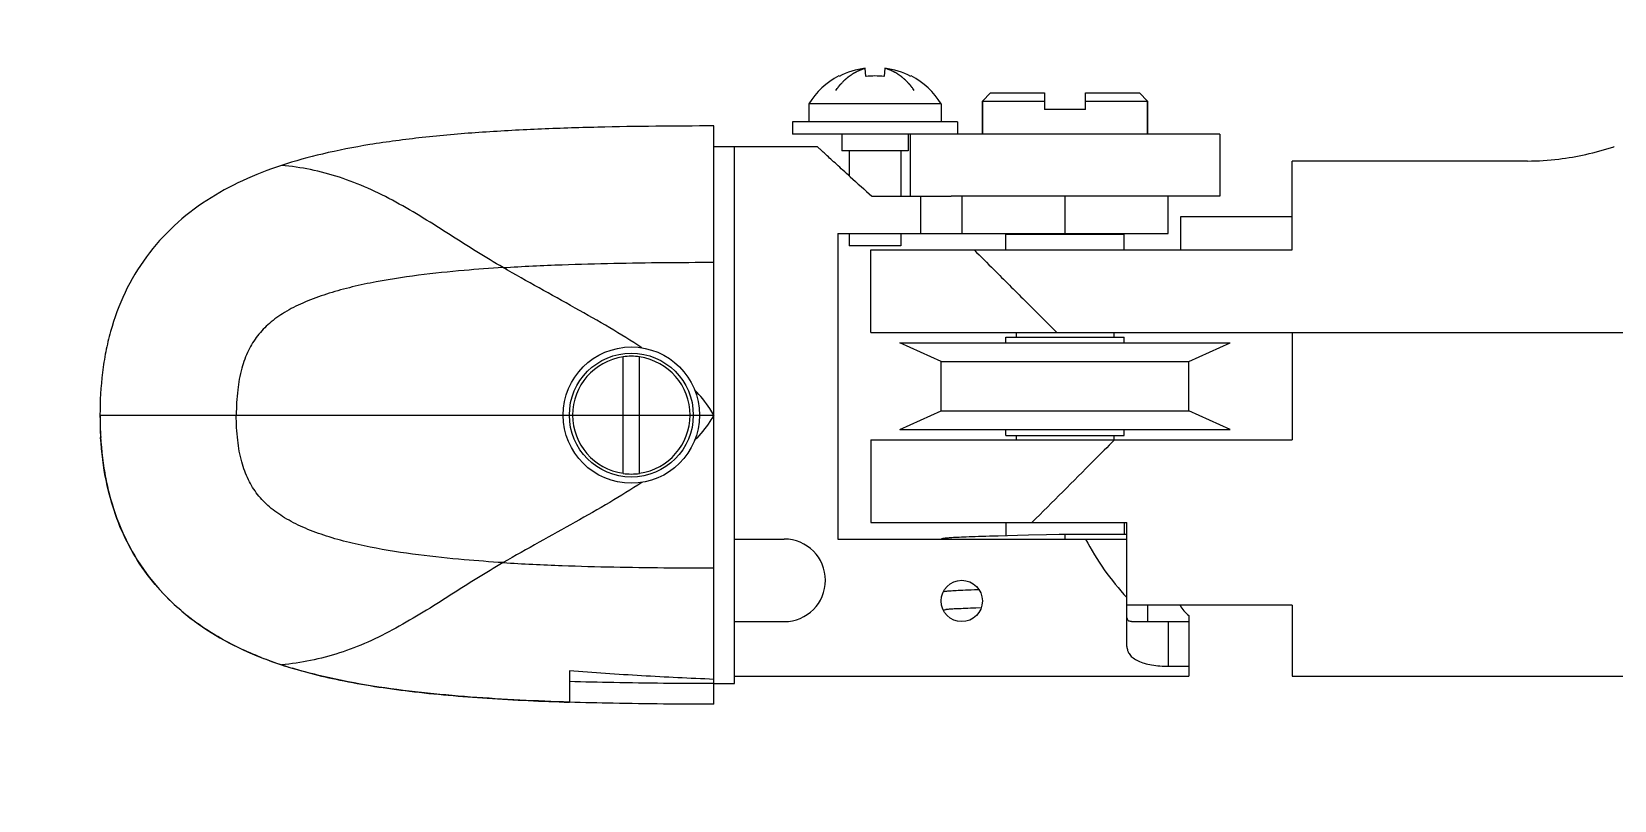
# Model space of a CAD drawing. Header units: millimetres. Extents: x 0 to 420, y 0 to 297.
# Drawn here: x 114.14 to 133.3, y 171.18 to 180.48 of the extents above; entities that cross this region are included whole.
import ezdxf

# ---------------------------------------------------------------- set-up
doc = ezdxf.new("R2010")
doc.units = ezdxf.units.MM
doc.header["$LTSCALE"] = 23.1
doc.layers.get('0').update_dxf_attribs({"linetype": 'CONTINUOUS'})
doc.layers.add('AXIS', color=7, linetype='CONTINUOUS')
doc.layers.add('COSMETIC', color=7, linetype='CONTINUOUS')
doc.styles.get("Standard").update_dxf_attribs({"font": 'txt', "width": 0.85})
doc.dimstyles.get("Standard").update_dxf_attribs({"dimtxt": 3.5, "dimasz": 3.5, "dimexe": 1.5, "dimexo": 1, "dimtad": 1, "dimtxsty": 'STANDARD', "dimcen": 0.09, "dimadec": 0, "dimazin": 0, "dimtol": 1, "dimtp": 0.01, "dimtm": 0.01, "dimtfac": 1, "dimtofl": 0, "dimtmove": 0, "dimatfit": 3, "dimfxl": 1, "dimtolj": 1, "dimarcsym": 0})

msp = doc.modelspace()

# ---------------------------------------------------------------- linework, layer by layer
at = {"color": 7, "linetype": 'CONTINUOUS'}
for p, q in [((123.917, 179.939), (123.915, 179.945)), ((124.243, 179.939), (124.234, 180.038)), ((124.471, 180.038), (124.461, 179.939)), ((124.79, 179.945), (124.787, 179.939)), ((125.752, 179.74), (125.652, 179.64)), ((125.752, 179.74), (126.402, 179.74)), ((126.402, 179.74), (126.402, 179.54)), ((126.902, 179.54), (126.902, 179.74)), ((126.902, 179.74), (127.552, 179.74)), ((127.552, 179.74), (127.652, 179.64)), ((123.552, 179.607), (123.552, 179.39)), ((125.152, 179.607), (123.552, 179.607)), ((125.152, 179.607), (125.152, 179.39)), ((125.652, 179.24), (125.652, 179.64)), ((125.652, 179.64), (126.402, 179.64)), ((126.902, 179.54), (126.402, 179.54)), ((126.902, 179.64), (127.652, 179.64)), ((127.652, 179.24), (127.652, 179.64)), ((122.402, 175.84), (122.402, 179.34)), ((123.352, 179.39), (123.352, 179.24)), ((125.352, 179.39), (123.352, 179.39)), ((125.352, 179.39), (125.352, 179.24)), ((124.955, 179.24), (123.352, 179.24)), ((123.952, 179.24), (123.952, 179.04)), ((124.752, 179.24), (124.752, 179.04)), ((122.402, 179.09), (123.657, 179.09)), ((122.652, 172.59), (122.652, 179.09)), ((124.752, 179.04), (123.952, 179.04)), ((124.04, 179.04), (124.04, 178.736)), ((124.665, 179.04), (124.665, 178.49)), ((133.302, 179.09), (133.297, 179.088)), ((129.402, 177.84), (129.402, 178.916)), ((132.252, 178.916), (129.402, 178.916)), ((124.316, 178.49), (125.275, 178.49)), ((124.902, 178.49), (124.902, 178.04)), ((125.402, 178.49), (125.402, 178.04)), ((126.652, 178.49), (126.652, 178.04)), ((127.902, 178.04), (127.902, 178.49)), ((128.052, 178.24), (128.052, 177.84)), ((123.902, 178.04), (123.902, 174.34)), ((123.902, 178.04), (127.902, 178.04)), ((124.04, 178.04), (124.04, 177.89)), ((124.665, 178.04), (124.665, 177.89)), ((125.937, 177.84), (125.937, 178.032)), ((125.937, 178.032), (127.367, 178.032)), ((127.367, 177.84), (127.367, 178.032)), ((124.665, 177.89), (124.04, 177.89)), ((124.302, 176.84), (124.302, 177.84)), ((124.302, 177.84), (129.402, 177.84)), ((124.302, 176.84), (135.902, 176.84)), ((125.937, 176.715), (125.937, 176.785)), ((125.937, 176.785), (127.367, 176.785)), ((127.367, 176.715), (127.367, 176.785)), ((129.402, 176.84), (129.402, 175.54)), ((121.302, 175.134), (121.302, 176.546)), ((121.502, 175.134), (121.502, 176.546)), ((124.302, 175.54), (124.302, 174.54)), ((124.302, 175.54), (129.402, 175.54)), ((125.937, 175.595), (125.937, 175.665)), ((125.937, 175.595), (127.367, 175.595)), ((127.367, 175.595), (127.367, 175.665)), ((124.302, 174.54), (127.402, 174.54)), ((125.956, 174.379), (125.843, 174.376)), ((125.937, 174.54), (125.937, 174.379)), ((126.079, 174.383), (125.956, 174.379)), ((126.212, 174.386), (126.079, 174.383)), ((126.429, 174.391), (126.212, 174.386)), ((127.402, 174.396), (126.652, 174.396)), ((127.367, 174.54), (127.367, 174.396)), ((127.402, 173.04), (127.402, 174.54)), ((122.652, 174.34), (123.252, 174.34)), ((123.902, 174.34), (127.402, 174.34)), ((125.612, 173.724), (125.557, 173.723)), ((125.573, 173.508), (125.639, 173.51)), ((129.402, 173.54), (127.402, 173.54)), ((128.152, 173.415), (128.152, 172.678)), ((129.402, 173.54), (129.402, 172.678)), ((122.652, 173.34), (123.252, 173.34)), ((127.456, 173.34), (128.152, 173.34)), ((127.902, 173.34), (127.902, 172.8)), ((120.652, 172.744), (120.652, 172.365)), ((122.652, 172.678), (128.152, 172.678)), ((127.902, 172.8), (128.152, 172.8)), ((129.402, 172.678), (139.95, 172.678)), ((122.402, 172.59), (122.652, 172.59))]:
    msp.add_line(p, q, dxfattribs=at)
at = {"color": 4, "linetype": 'CONTINUOUS'}
for p, q in [((114.97, 175.84), (122.402, 175.84)), ((122.402, 172.34), (122.402, 175.84)), ((120.652, 172.365), (120.616, 172.366))]:
    msp.add_line(p, q, dxfattribs=at)
at = {"color": 7, "linetype": 'CONTINUOUS'}
for points in [[(125.843, 174.376), (125.79, 174.375), (125.74, 174.373), (125.692, 174.372), (125.647, 174.371), (125.604, 174.369), (125.564, 174.368), (125.526, 174.367), (125.491, 174.365), (125.457, 174.364), (125.427, 174.363), (125.398, 174.361), (125.371, 174.36), (125.347, 174.359), (125.324, 174.358), (125.303, 174.357), (125.284, 174.356), (125.267, 174.355), (125.251, 174.353), (125.236, 174.352), (125.223, 174.351), (125.211, 174.35), (125.2, 174.349), (125.19, 174.348), (125.181, 174.347), (125.172, 174.345), (125.163, 174.343), (125.152, 174.34), (125.152, 174.34)], [(126.652, 174.396), (126.583, 174.395), (126.429, 174.391)], [(125.218, 173.706), (125.207, 173.705), (125.197, 173.704), (125.187, 173.702), (125.18, 173.701)], [(125.557, 173.723), (125.518, 173.721), (125.481, 173.72), (125.447, 173.719), (125.415, 173.717), (125.386, 173.716), (125.36, 173.715), (125.335, 173.714), (125.313, 173.712), (125.293, 173.711), (125.275, 173.71), (125.258, 173.709), (125.243, 173.708), (125.23, 173.707), (125.218, 173.706)], [(125.211, 173.489), (125.212, 173.489), (125.215, 173.489), (125.22, 173.49), (125.226, 173.491), (125.234, 173.491), (125.243, 173.492), (125.254, 173.493), (125.266, 173.494), (125.28, 173.495), (125.295, 173.496), (125.312, 173.497), (125.33, 173.498), (125.35, 173.499), (125.372, 173.5), (125.396, 173.501), (125.421, 173.502), (125.448, 173.503), (125.476, 173.505), (125.507, 173.506), (125.539, 173.507), (125.573, 173.508)]]:
    msp.add_lwpolyline(points, dxfattribs=at)
for radius in [0.825, 0.75]:
    msp.add_circle((121.402, 175.84), radius, dxfattribs=at)
for centre, radius, start, end in [((124.352, 179.114), 0.94, 117.7518, 148.3634), ((124.352, 179.103), 0.943, 97.2141, 117.483), ((124.352, 178.941), 1.004, 83.7802, 96.2198), ((124.352, 179.103), 0.943, 62.517, 82.7859), ((124.352, 179.114), 0.94, 31.6366, 62.2482), ((145.319, 202.304), 31.753, 227.9501, 228.588), ((121.402, 175.84), 0.711, 98.0895, 261.9105), ((121.402, 175.84), 0.713, 81.9355, 98.0645), ((121.402, 175.84), 0.711, 278.0895, 81.9105), ((121.402, 175.84), 0.713, 261.9355, 278.0645), ((123.252, 173.84), 0.5, 270, 90), ((125.18, 173.59), 0.107, 268.4862, 285.167), ((125.179, 173.591), 0.109, 285.1223, 287.039), ((125.179, 173.591), 0.109, 287.0387, 289.2859)]:
    msp.add_arc(centre, radius, start, end, dxfattribs=at)
at = {"color": 4, "linetype": 'CONTINUOUS'}
for centre, radius, start, end in [((119.597, 175.836), 4.626, 179.9455, 183.3214), ((118.661, 177.345), 4.767, 248.5751, 251.7392), ((118.808, 177.783), 5.23, 251.7109, 253.2532)]:
    msp.add_arc(centre, radius, start, end, dxfattribs=at)
at = {"color": 7, "linetype": 'CONTINUOUS'}
for centre, major_axis, start_param, end_param in [((129.785, 175.84), (3.25, 0), -2.661864, -2.393921), ((128.377, 173.715), (0.375, 0), -2.65344, -2.214297)]:
    msp.add_ellipse(centre, major_axis=major_axis, ratio=1, start_param=start_param, end_param=end_param, dxfattribs=at)
for points, knots in [([(122.402, 179.34), (121.933, 179.34), (121.222, 179.334), (120.273, 179.303), (119.565, 179.265), (118.886, 179.206), (118.253, 179.123), (117.683, 179.013), (117.33, 178.916), (117.167, 178.863)], [0, 0, 0, 0, 0.266727, 0.4044, 0.539996, 0.670082, 0.791791, 0.902578, 1, 1, 1, 1]), ([(124.052, 178.725), (124.022, 178.752), (123.967, 178.802), (123.889, 178.873), (123.82, 178.936), (123.763, 178.988), (123.722, 179.026), (123.696, 179.05), (123.681, 179.064), (123.669, 179.075), (123.66, 179.083), (123.655, 179.088), (123.653, 179.089), (123.652, 179.09)], [0, 0, 0, 0, 0.218854, 0.415394, 0.587285, 0.732104, 0.847583, 0.893671, 0.931685, 0.961463, 0.98285, 0.99571, 1, 1, 1, 1]), ([(132.252, 178.916), (132.379, 178.916), (132.615, 178.931), (132.965, 178.992), (133.185, 179.052), (133.297, 179.088)], [0, 0, 0, 0, 0.356975, 0.667619, 1, 1, 1, 1]), ([(117.167, 178.863), (117.007, 178.81), (116.695, 178.689), (116.254, 178.449), (115.857, 178.142), (115.519, 177.765), (115.259, 177.33), (115.114, 176.934), (115.037, 176.607), (114.984, 176.27), (114.97, 176.013), (114.97, 175.84)], [0, 0, 0, 0, 0.125378, 0.248349, 0.371964, 0.496805, 0.622069, 0.746608, 0.80895, 0.871542, 1, 1, 1, 1]), ([(119.851, 177.626), (119.744, 177.688), (119.53, 177.818), (119.21, 178.022), (118.885, 178.227), (118.555, 178.421), (118.218, 178.591), (117.873, 178.725), (117.523, 178.818), (117.285, 178.852), (117.167, 178.863)], [0, 0, 0, 0, 0.124084, 0.251934, 0.381197, 0.509808, 0.636229, 0.759815, 0.880849, 1, 1, 1, 1]), ([(125.552, 177.84), (125.632, 177.76), (125.836, 177.556), (126.17, 177.222), (126.423, 176.969), (126.552, 176.84)], [0, 0, 0, 0, 0.239319, 0.613185, 1, 1, 1, 1]), ([(119.851, 177.626), (119.693, 177.616), (119.352, 177.592), (118.814, 177.536), (118.338, 177.463), (117.955, 177.377), (117.682, 177.299), (117.43, 177.204), (117.209, 177.092), (117.022, 176.959), (116.872, 176.805), (116.757, 176.62), (116.676, 176.397), (116.63, 176.132), (116.62, 175.942), (116.62, 175.84)], [0, 0, 0, 0, 0.113755, 0.246706, 0.388962, 0.460016, 0.528772, 0.593616, 0.653265, 0.707246, 0.757258, 0.807435, 0.862808, 0.926912, 1, 1, 1, 1]), ([(119.851, 177.626), (120.089, 177.641), (120.535, 177.662), (121.386, 177.685), (121.998, 177.69), (122.402, 177.69)], [0, 0, 0, 0, 0.280106, 0.525064, 1, 1, 1, 1]), ([(121.53, 176.655), (121.403, 176.739), (121.135, 176.903), (120.573, 177.222), (120.139, 177.459), (119.851, 177.626)], [0, 0, 0, 0, 0.235798, 0.484578, 1, 1, 1, 1]), ([(122.402, 175.84), (122.387, 175.867), (122.319, 175.976), (122.236, 176.075), (122.169, 176.145)], [0, 0, 0, 0, 0.238623, 1, 1, 1, 1]), ([(114.97, 175.84), (114.97, 175.667), (114.984, 175.41), (115.037, 175.073), (115.114, 174.746), (115.259, 174.35), (115.519, 173.915), (115.857, 173.538), (116.254, 173.231), (116.695, 172.991), (117.007, 172.871), (117.167, 172.818)], [0, 0, 0, 0, 0.128458, 0.19105, 0.253392, 0.377931, 0.503195, 0.628036, 0.751651, 0.874622, 1, 1, 1, 1]), ([(119.851, 174.054), (119.693, 174.064), (119.352, 174.089), (118.814, 174.144), (118.338, 174.218), (117.955, 174.303), (117.682, 174.381), (117.43, 174.476), (117.209, 174.589), (117.022, 174.721), (116.872, 174.875), (116.757, 175.06), (116.676, 175.283), (116.63, 175.548), (116.62, 175.739), (116.62, 175.84)], [0, 0, 0, 0, 0.113755, 0.246706, 0.388962, 0.460016, 0.528772, 0.593616, 0.653265, 0.707246, 0.757258, 0.807435, 0.862808, 0.926912, 1, 1, 1, 1]), ([(122.402, 175.84), (122.387, 175.813), (122.319, 175.705), (122.236, 175.605), (122.169, 175.535)], [0, 0, 0, 0, 0.238623, 1, 1, 1, 1]), ([(127.252, 175.54), (127.167, 175.456), (126.834, 175.123), (126.502, 174.788), (126.252, 174.54)], [0, 0, 0, 0, 0.253492, 1, 1, 1, 1]), ([(121.53, 175.025), (121.403, 174.941), (121.135, 174.777), (120.573, 174.458), (120.139, 174.221), (119.851, 174.054)], [0, 0, 0, 0, 0.235798, 0.484578, 1, 1, 1, 1]), ([(126.652, 174.396), (126.652, 174.396), (126.652, 174.396), (126.652, 174.395), (126.652, 174.394), (126.652, 174.392), (126.652, 174.39), (126.652, 174.386), (126.652, 174.381), (126.652, 174.373), (126.652, 174.359), (126.651, 174.348), (126.652, 174.34)], [0, 0, 0, 0, 0.004473, 0.017589, 0.039152, 0.06902, 0.107092, 0.153235, 0.269055, 0.41476, 0.587376, 1, 1, 1, 1]), ([(119.851, 174.054), (119.744, 173.992), (119.53, 173.862), (119.21, 173.658), (118.885, 173.453), (118.555, 173.259), (118.218, 173.089), (117.873, 172.955), (117.523, 172.862), (117.285, 172.828), (117.167, 172.818)], [0, 0, 0, 0, 0.124084, 0.251934, 0.381197, 0.509808, 0.636229, 0.759815, 0.880849, 1, 1, 1, 1]), ([(119.851, 174.054), (120.089, 174.039), (120.535, 174.018), (121.386, 173.995), (121.998, 173.99), (122.402, 173.99)], [0, 0, 0, 0, 0.280106, 0.525064, 1, 1, 1, 1]), ([(127.456, 173.34), (127.447, 173.34), (127.435, 173.342), (127.422, 173.35), (127.411, 173.362), (127.403, 173.384), (127.402, 173.404), (127.402, 173.415)], [0, 0, 0, 0, 0.235344, 0.339459, 0.444196, 0.685607, 1, 1, 1, 1]), ([(127.402, 173.04), (127.402, 173.023), (127.408, 172.987), (127.434, 172.938), (127.479, 172.896), (127.54, 172.861), (127.615, 172.834), (127.737, 172.807), (127.835, 172.8), (127.902, 172.8)], [0, 0, 0, 0, 0.085333, 0.173093, 0.271033, 0.384994, 0.517383, 0.667104, 1, 1, 1, 1]), ([(117.167, 172.818), (117.398, 172.741), (117.911, 172.612), (118.746, 172.485), (119.674, 172.405), (120.321, 172.376), (120.652, 172.365)], [0, 0, 0, 0, 0.206928, 0.449397, 0.717559, 1, 1, 1, 1]), ([(122.402, 172.641), (122.11, 172.654), (121.527, 172.682), (120.943, 172.72), (120.652, 172.744)], [0, 0, 0, 0, 0.500004, 1, 1, 1, 1]), ([(122.402, 172.59), (122.199, 172.59), (121.793, 172.592), (121.21, 172.6), (120.83, 172.609), (120.652, 172.615)], [0, 0, 0, 0, 0.345735, 0.69147, 1, 1, 1, 1])]:
    msp.add_open_spline(points, degree=3, knots=knots, dxfattribs=at)
at = {"color": 4, "linetype": 'CONTINUOUS'}
for points, knots in [([(116.92, 172.907), (116.746, 172.975), (116.469, 173.104), (116.093, 173.35), (115.801, 173.6), (115.535, 173.902), (115.238, 174.371), (115.043, 174.944), (114.989, 175.39), (114.978, 175.568)], [0, 0, 0, 0, 0.190183, 0.300736, 0.411289, 0.521843, 0.632396, 0.853503, 1, 1, 1, 1]), ([(120.616, 172.366), (120.604, 172.367), (120.39, 172.374), (119.978, 172.392), (119.381, 172.43), (118.787, 172.486), (118.196, 172.566), (117.702, 172.664), (117.402, 172.745), (117.301, 172.775)], [0, 0, 0, 0, 0.010911, 0.190557, 0.370203, 0.549849, 0.729495, 0.909142, 1, 1, 1, 1]), ([(122.402, 172.34), (122.198, 172.34), (121.791, 172.342), (121.208, 172.35), (120.829, 172.359), (120.652, 172.365)], [0, 0, 0, 0, 0.34736, 0.694719, 1, 1, 1, 1])]:
    msp.add_open_spline(points, degree=3, knots=knots, dxfattribs=at)
at = {"layer": 'AXIS', "color": 7, "linetype": 'CONTINUOUS'}
for p, q in [((125.652, 179.64), (125.652, 179.24)), ((127.652, 179.64), (127.652, 179.24)), ((124.777, 179.24), (124.777, 178.49)), ((128.527, 179.24), (124.955, 179.24)), ((128.527, 179.24), (128.527, 178.49)), ((128.527, 178.49), (125.275, 178.49)), ((129.402, 178.24), (128.052, 178.24)), ((126.062, 178.04), (126.062, 178.032)), ((127.242, 178.04), (127.242, 178.032)), ((125.152, 176.49), (124.652, 176.715)), ((124.652, 176.715), (128.652, 176.715)), ((126.062, 176.84), (126.062, 176.785)), ((127.242, 176.84), (127.242, 176.785)), ((128.152, 176.49), (128.652, 176.715)), ((125.152, 175.89), (125.152, 176.49)), ((125.152, 176.49), (128.152, 176.49)), ((128.152, 175.89), (128.152, 176.49)), ((124.652, 175.665), (125.152, 175.89)), ((125.152, 175.89), (128.152, 175.89)), ((128.652, 175.665), (128.152, 175.89)), ((124.652, 175.665), (128.652, 175.665)), ((126.062, 175.595), (126.062, 175.54)), ((127.242, 175.595), (127.242, 175.54)), ((127.652, 173.54), (127.652, 173.34))]:
    msp.add_line(p, q, dxfattribs=at)
msp.add_circle((125.402, 173.59), 0.25, dxfattribs=at)
at = {"layer": 'COSMETIC', "color": 7, "linetype": 'CONTINUOUS'}
for points in [[(123.877, 179.771), (123.883, 179.779), (123.893, 179.791), (123.903, 179.805), (123.91, 179.813), (123.914, 179.819), (123.918, 179.824), (123.921, 179.828), (123.923, 179.831), (123.925, 179.833), (123.926, 179.834), (123.926, 179.835), (123.927, 179.836), (123.929, 179.838), (123.931, 179.84), (123.934, 179.843), (123.938, 179.848), (123.945, 179.855), (123.954, 179.864), (123.962, 179.873), (123.969, 179.88), (123.973, 179.884), (123.976, 179.888), (123.978, 179.89), (123.98, 179.892), (123.981, 179.893), (123.982, 179.894), (123.983, 179.895), (123.985, 179.896), (123.987, 179.898), (123.991, 179.901), (123.995, 179.905), (124.001, 179.91), (124.006, 179.915), (124.012, 179.919), (124.018, 179.924), (124.023, 179.929), (124.028, 179.933), (124.032, 179.936), (124.034, 179.938), (124.037, 179.94), (124.038, 179.942), (124.039, 179.943), (124.04, 179.943), (124.041, 179.944), (124.042, 179.944), (124.043, 179.945), (124.046, 179.947), (124.049, 179.949), (124.052, 179.951), (124.057, 179.955), (124.063, 179.958), (124.069, 179.962), (124.074, 179.966), (124.08, 179.97), (124.086, 179.974), (124.09, 179.977), (124.094, 179.979), (124.097, 179.981), (124.098, 179.982), (124.1, 179.983), (124.101, 179.983), (124.102, 179.984), (124.103, 179.985), (124.106, 179.986), (124.11, 179.988), (124.115, 179.991), (124.123, 179.995), (124.134, 180), (124.144, 180.005), (124.152, 180.009), (124.157, 180.011), (124.161, 180.013), (124.164, 180.015), (124.166, 180.016), (124.167, 180.016), (124.168, 180.016), (124.169, 180.017), (124.171, 180.018), (124.174, 180.018), (124.178, 180.02), (124.183, 180.022), (124.19, 180.024), (124.198, 180.027), (124.213, 180.031), (124.225, 180.036), (124.234, 180.038)], [(124.827, 179.771), (124.821, 179.779), (124.812, 179.791), (124.801, 179.805), (124.795, 179.813), (124.79, 179.819), (124.786, 179.824), (124.783, 179.828), (124.781, 179.831), (124.78, 179.833), (124.779, 179.834), (124.778, 179.835), (124.777, 179.836), (124.776, 179.838), (124.774, 179.84), (124.77, 179.843), (124.766, 179.848), (124.759, 179.855), (124.751, 179.864), (124.743, 179.873), (124.736, 179.88), (124.732, 179.884), (124.728, 179.888), (124.726, 179.89), (124.725, 179.892), (124.724, 179.893), (124.723, 179.894), (124.722, 179.895), (124.72, 179.896), (124.718, 179.898), (124.714, 179.901), (124.709, 179.905), (124.704, 179.91), (124.698, 179.915), (124.692, 179.919), (124.687, 179.924), (124.681, 179.929), (124.677, 179.933), (124.673, 179.936), (124.67, 179.938), (124.668, 179.94), (124.666, 179.942), (124.665, 179.943), (124.665, 179.943), (124.664, 179.944), (124.663, 179.944), (124.661, 179.945), (124.659, 179.947), (124.656, 179.949), (124.652, 179.951), (124.647, 179.955), (124.642, 179.958), (124.636, 179.962), (124.63, 179.966), (124.625, 179.97), (124.619, 179.974), (124.614, 179.977), (124.61, 179.979), (124.608, 179.981), (124.606, 179.982), (124.605, 179.983), (124.604, 179.983), (124.603, 179.984), (124.601, 179.985), (124.599, 179.986), (124.594, 179.988), (124.589, 179.991), (124.581, 179.995), (124.571, 180), (124.561, 180.005), (124.552, 180.009), (124.547, 180.011), (124.543, 180.013), (124.541, 180.015), (124.539, 180.016), (124.538, 180.016), (124.537, 180.016), (124.535, 180.017), (124.533, 180.018), (124.531, 180.018), (124.526, 180.02), (124.521, 180.022), (124.515, 180.024), (124.507, 180.027), (124.492, 180.031), (124.479, 180.036), (124.471, 180.038)]]:
    msp.add_open_spline(points, degree=3, knots=[0, 0, 0, 0, 0.0625, 0.09375, 0.109375, 0.125, 0.140625, 0.148438, 0.15625, 0.160156, 0.164062, 0.166016, 0.167969, 0.171875, 0.179688, 0.1875, 0.203125, 0.21875, 0.25, 0.28125, 0.296875, 0.3125, 0.320312, 0.328125, 0.332031, 0.333984, 0.335938, 0.339844, 0.34375, 0.351562, 0.359375, 0.375, 0.390625, 0.40625, 0.421875, 0.4375, 0.453125, 0.46875, 0.476562, 0.484375, 0.492188, 0.496094, 0.498047, 0.5, 0.501953, 0.503906, 0.507812, 0.515625, 0.523438, 0.53125, 0.546875, 0.5625, 0.578125, 0.59375, 0.609375, 0.625, 0.640625, 0.648438, 0.65625, 0.660156, 0.664062, 0.666016, 0.667969, 0.671875, 0.679688, 0.6875, 0.703125, 0.71875, 0.75, 0.78125, 0.796875, 0.8125, 0.820312, 0.828125, 0.832031, 0.833984, 0.835938, 0.839844, 0.84375, 0.851562, 0.859375, 0.875, 0.890625, 0.90625, 0.9375, 1, 1, 1, 1], dxfattribs=at)

# ---------------------------------------------------------------- leaders
at = {"color": 2, "linetype": 'CONTINUOUS'}
for points in [[(165.689, 189.087), (120.619, 160.986), (114.619, 160.986)], [(164.345, 184.64), (116.318, 151.049), (110.318, 151.049)], [(163.373, 179.395), (111.235, 141.889), (105.235, 141.889)], [(163.6, 173.593), (105.886, 135.089), (99.886, 135.089)]]:
    msp.add_leader(points, dimstyle='STANDARD', override={"dimtad": 0, "dimldrblk": 'DOT'}, dxfattribs=at)

doc.saveas('drawing.dxf')
